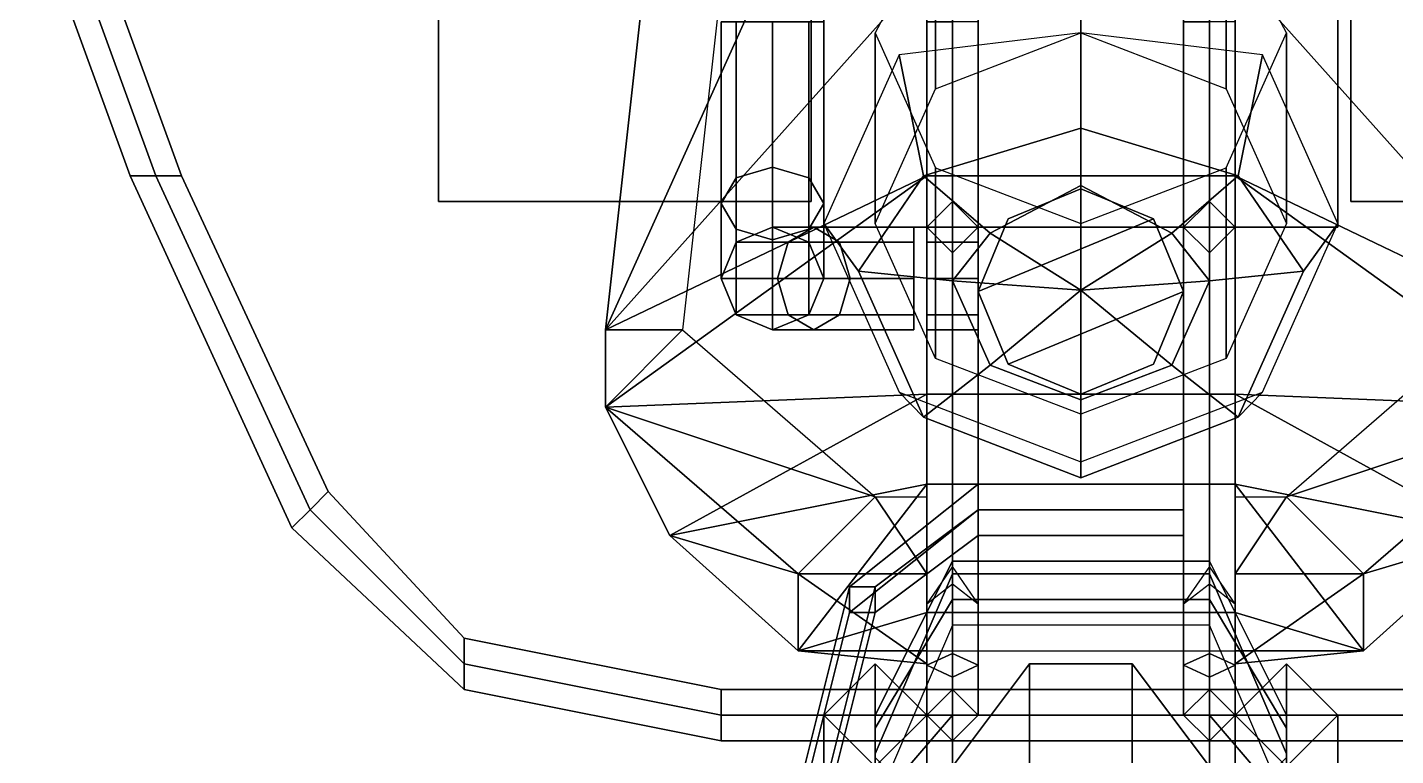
# Model space of a CAD drawing. Header units: millimetres. Extents: x -0.4 to 1.4, y -1.1 to 10.8.
# Drawn here: x -0.41 to 0.122, y -0.426 to -0.142 of the extents above; entities that cross this region are included whole.
import ezdxf

# ---------------------------------------------------------------- set-up
doc = ezdxf.new("R2010")
doc.units = ezdxf.units.MM
doc.layers.add('chain', color=3, linetype='Continuous')
doc.layers.add('wheels', color=2, linetype='Continuous')

msp = doc.modelspace()

# ---------------------------------------------------------------- linework, layer by layer
for points in [[(-0.05, 0.22, 0.62), (-0.06, 0.22, 0.61), (-0.06, -0.39059, 0.86363), (-0.05, -0.39524, 0.87556)], [(-0.06, 0.22, 0.61), (-0.05, 0.22, 0.6), (-0.05, -0.38593, 0.85169), (-0.06, -0.39059, 0.86363)], [(-0.05, 0.17185, 0.62), (-0.06, 0.22, 0.61), (-0.06, -0.36667, 0.61), (-0.05, -0.35892, 0.62)], [(-0.06, 0.22, 0.61), (-0.05, 0.22, 0.6), (-0.05, -0.35215, 0.6), (-0.06, -0.36667, 0.61)], [(-0.04, 0.22, 0.61), (-0.05, 0.22, 0.62), (-0.05, -0.39524, 0.87556), (-0.04, -0.39059, 0.86363)], [(-0.05, 0.22, 0.6), (-0.04, 0.22, 0.61), (-0.04, -0.39059, 0.86363), (-0.05, -0.38593, 0.85169)], [(-0.04, 0.22, 0.61), (-0.05, 0.17185, 0.62), (-0.05, -0.35892, 0.62), (-0.04, -0.36667, 0.61)], [(-0.05, 0.22, 0.6), (-0.04, 0.22, 0.61), (-0.04, -0.36667, 0.61), (-0.05, -0.35215, 0.6)], [(0.05, 0.22, 0.62), (0.04, 0.22, 0.61), (0.04, -0.39059, 0.86363), (0.05, -0.39524, 0.87556)], [(0.04, 0.22, 0.61), (0.05, 0.22, 0.6), (0.05, -0.38593, 0.85169), (0.04, -0.39059, 0.86363)], [(0.05, 0.17185, 0.62), (0.04, 0.22, 0.61), (0.04, -0.36667, 0.61), (0.05, -0.35892, 0.62)], [(0.04, 0.22, 0.61), (0.05, 0.22, 0.6), (0.05, -0.35215, 0.6), (0.04, -0.36667, 0.61)], [(0.06, 0.22, 0.61), (0.05, 0.22, 0.62), (0.05, -0.39524, 0.87556), (0.06, -0.39059, 0.86363)], [(0.05, 0.22, 0.6), (0.06, 0.22, 0.61), (0.06, -0.39059, 0.86363), (0.05, -0.38593, 0.85169)], [(0.06, 0.22, 0.61), (0.05, 0.17185, 0.62), (0.05, -0.35892, 0.62), (0.06, -0.36667, 0.61)], [(0.05, 0.22, 0.6), (0.06, 0.22, 0.61), (0.06, -0.36667, 0.61), (0.05, -0.35215, 0.6)], [(-0.1, 0.18, 0.25), (-0.1, -0.22, 0.18), (-0.1, 0.05, 0.31), (-0.1, 0.14, 0.31)], [(-0.1, 0.18, 0.25), (-0.1, 0.05, 0.14), (-0.1, -0.22, 0.18), (-0.1, 0.18, 0.25)], [(0.1, 0.05, 0.31), (0.1, -0.22, 0.18), (0.1, 0.18, 0.25), (0.1, 0.14, 0.31)], [(0.1, -0.22, 0.18), (0.1, 0.05, 0.14), (0.1, 0.18, 0.25)], [(-0.1, 0.05, 0.14), (0.1, 0.05, 0.14), (0.1, -0.22, 0.18), (-0.1, -0.22, 0.18)], [(-0.1, -0.22, 0.18), (-0.1, -0.22, 0.32), (-0.1, -0.1, 0.37), (-0.1, 0.05, 0.31)], [(0.1, -0.1, 0.37), (0.1, -0.22, 0.32), (0.1, -0.22, 0.18), (0.1, 0.05, 0.31)], [(-0.25, 0.015, 0.145), (-0.25, -0.21, 0.17), (-0.25, -0.21, 0.18), (-0.25, 0.015, 0.155)], [(-0.105, 0.015, 0.145), (-0.105, -0.21, 0.17), (-0.25, -0.21, 0.17), (-0.25, 0.015, 0.145)], [(-0.25, 0.015, 0.155), (-0.25, -0.21, 0.18), (-0.105, -0.21, 0.18), (-0.105, 0.015, 0.155)], [(-0.105, -0.21, 0.18), (-0.105, -0.21, 0.17), (-0.105, 0.015, 0.145), (-0.105, 0.015, 0.155)], [(0.105, 0.015, 0.155), (0.105, -0.21, 0.18), (0.25, -0.21, 0.18), (0.25, 0.015, 0.155)], [(0.25, 0.015, 0.145), (0.25, -0.21, 0.17), (0.105, -0.21, 0.17), (0.105, 0.015, 0.145)], [(0.105, 0.015, 0.145), (0.105, -0.21, 0.17), (0.105, -0.21, 0.18), (0.105, 0.015, 0.155)], [(-0.4, -0.09, 0.92), (-0.41, -0.09, 0.91), (-0.37, -0.2, 0.96), (-0.36, -0.2, 0.97)], [(-0.41, -0.09, 0.91), (-0.4, -0.09, 0.9), (-0.36, -0.2, 0.95), (-0.37, -0.2, 0.96)], [(-0.39, -0.09, 0.91), (-0.4, -0.09, 0.92), (-0.36, -0.2, 0.97), (-0.35, -0.2, 0.96)], [(-0.4, -0.09, 0.9), (-0.39, -0.09, 0.91), (-0.35, -0.2, 0.96), (-0.36, -0.2, 0.95)], [(-0.1, -0.22, 0.32), (0.1, -0.22, 0.32), (0.1, -0.1, 0.37), (-0.1, -0.1, 0.37)], [(-0.05657, -0.1, 0.36191), (-0.08, -0.14428, 0.32029), (-0.08, -0.21855, 0.50599), (-0.05657, -0.16603, 0.527)], [(0, -0.1, 0.42501), (-0.05657, -0.1, 0.36191), (-0.05657, -0.16603, 0.527), (0, -0.14427, 0.5357)], [(0.05657, -0.1, 0.36191), (0, -0.1, 0.42501), (0, -0.14427, 0.5357), (0.05657, -0.16603, 0.527)], [(0.08, -0.14428, 0.32029), (0.05657, -0.1, 0.36191), (0.05657, -0.16603, 0.527), (0.08, -0.21855, 0.50599)], [(-0.14, -0.21071, 0.15929), (-0.13414, -0.20071, 0.16929), (-0.13414, -0.14, 0.14414), (-0.14, -0.14, 0.13)], [(-0.13414, -0.22071, 0.14929), (-0.14, -0.21071, 0.15929), (-0.14, -0.14, 0.13), (-0.13414, -0.14, 0.11586)], [(-0.13414, -0.20071, 0.16929), (-0.12, -0.19657, 0.17343), (-0.12, -0.14, 0.15), (-0.13414, -0.14, 0.14414)], [(-0.12, -0.22485, 0.14515), (-0.13414, -0.22071, 0.14929), (-0.13414, -0.14, 0.11586), (-0.12, -0.14, 0.11)], [(-0.12, -0.19657, 0.17343), (-0.10586, -0.20071, 0.16929), (-0.10586, -0.14, 0.14414), (-0.12, -0.14, 0.15)], [(-0.10586, -0.22071, 0.14929), (-0.12, -0.22485, 0.14515), (-0.12, -0.14, 0.11), (-0.10586, -0.14, 0.11586)], [(-0.10586, -0.20071, 0.16929), (-0.1, -0.21071, 0.15929), (-0.1, -0.14, 0.13), (-0.10586, -0.14, 0.14414)], [(-0.1, -0.21071, 0.15929), (-0.10586, -0.22071, 0.14929), (-0.10586, -0.14, 0.11586), (-0.1, -0.14, 0.13)], [(-0.08, -0.14428, 0.32029), (-0.05657, -0.1968, 0.29928), (-0.05657, -0.27108, 0.48498), (-0.08, -0.21855, 0.50599)], [(0, -0.18141, 0.57469), (0, -0.14427, 0.5357), (-0.07071, -0.1529, 0.53225), (-0.06124, -0.19998, 0.56727)], [(0.06124, -0.19998, 0.56727), (0.07071, -0.1529, 0.53225), (0, -0.14427, 0.5357), (0, -0.18141, 0.57469)], [(0.05657, -0.1968, 0.29928), (0.08, -0.14428, 0.32029), (0.08, -0.21855, 0.50599), (0.05657, -0.27108, 0.48498)], [(-0.06124, -0.19998, 0.56727), (-0.07071, -0.1529, 0.53225), (-0.1, -0.21855, 0.50599), (-0.0866, -0.23712, 0.55241)], [(0.0866, -0.23712, 0.55241), (0.1, -0.21855, 0.50599), (0.07071, -0.1529, 0.53225), (0.06124, -0.19998, 0.56727)], [(0, -0.2037, 0.57655), (0, -0.18141, 0.57469), (-0.06124, -0.19998, 0.56727), (-0.03536, -0.22226, 0.56912)], [(0.03536, -0.22226, 0.56912), (0.06124, -0.19998, 0.56727), (0, -0.18141, 0.57469), (0, -0.2037, 0.57655)], [(-0.13414, -0.22586, 0.23), (-0.12, -0.22, 0.23), (-0.12, -0.19657, 0.17343), (-0.13414, -0.20071, 0.16929)], [(-0.12, -0.22, 0.23), (-0.10586, -0.22586, 0.23), (-0.10586, -0.20071, 0.16929), (-0.12, -0.19657, 0.17343)], [(-0.05657, -0.1968, 0.29928), (0, -0.21856, 0.29058), (0, -0.29283, 0.47628), (-0.05657, -0.27108, 0.48498)], [(0, -0.21856, 0.29058), (0.05657, -0.1968, 0.29928), (0.05657, -0.27108, 0.48498), (0, -0.29283, 0.47628)], [(-0.36, -0.2, 0.97), (-0.37, -0.2, 0.96), (-0.30707, -0.33707, 1.01), (-0.3, -0.33, 1.02)], [(-0.37, -0.2, 0.96), (-0.36, -0.2, 0.95), (-0.3, -0.33, 1), (-0.30707, -0.33707, 1.01)], [(-0.35, -0.2, 0.96), (-0.36, -0.2, 0.97), (-0.3, -0.33, 1.02), (-0.29293, -0.32293, 1.01)], [(-0.36, -0.2, 0.95), (-0.35, -0.2, 0.96), (-0.29293, -0.32293, 1.01), (-0.3, -0.33, 1)], [(-0.14, -0.24, 0.23), (-0.13414, -0.22586, 0.23), (-0.13414, -0.20071, 0.16929), (-0.14, -0.21071, 0.15929)], [(-0.10586, -0.22586, 0.23), (-0.1, -0.24, 0.23), (-0.1, -0.21071, 0.15929), (-0.10586, -0.20071, 0.16929)], [(-0.03536, -0.22226, 0.56912), (-0.06124, -0.19998, 0.56727), (-0.0866, -0.23712, 0.55241), (-0.05, -0.24083, 0.5617)], [(0.05, -0.24083, 0.5617), (0.0866, -0.23712, 0.55241), (0.06124, -0.19998, 0.56727), (0.03536, -0.22226, 0.56912)], [(0, -0.24455, 0.57098), (0, -0.2037, 0.57655), (-0.03536, -0.22226, 0.56912), (0, -0.24455, 0.57098)], [(0, -0.24455, 0.57098), (0.03536, -0.22226, 0.56912), (0, -0.2037, 0.57655), (0, -0.24455, 0.57098)], [(-0.25, -0.21, 0.18), (-0.25, -0.21, 0.17), (-0.105, -0.21, 0.17), (-0.105, -0.21, 0.18)], [(-0.13414, -0.25414, 0.23), (-0.14, -0.24, 0.23), (-0.14, -0.21071, 0.15929), (-0.13414, -0.22071, 0.14929)], [(-0.1, -0.24, 0.23), (-0.10586, -0.25414, 0.23), (-0.10586, -0.22071, 0.14929), (-0.1, -0.21071, 0.15929)], [(-0.05, -0.21, 0.18), (-0.06, -0.22, 0.17), (-0.06, -0.41, 0.74), (-0.05, -0.4, 0.74136)], [(-0.04, -0.22, 0.17), (-0.05, -0.21, 0.18), (-0.05, -0.4, 0.74136), (-0.04, -0.41, 0.74)], [(0.05, -0.21, 0.18), (0.04, -0.22, 0.17), (0.04, -0.41, 0.74), (0.05, -0.4, 0.74136)], [(0.06, -0.22, 0.17), (0.05, -0.21, 0.18), (0.05, -0.4, 0.74136), (0.06, -0.41, 0.74)], [(0.105, -0.21, 0.18), (0.105, -0.21, 0.17), (0.25, -0.21, 0.17), (0.25, -0.21, 0.18)], [(-0.12, -0.22, 0.23), (-0.13414, -0.22586, 0.23), (-0.13414, -0.22586, 0.39), (-0.12, -0.22, 0.39)], [(-0.12, -0.22, 0.39), (-0.13414, -0.22586, 0.39), (-0.11389, -0.22586, 0.43889), (-0.10389, -0.22, 0.42889)], [(-0.12, -0.26, 0.23), (-0.13414, -0.25414, 0.23), (-0.13414, -0.22071, 0.14929), (-0.12, -0.22485, 0.14515)], [(-0.10586, -0.22586, 0.23), (-0.12, -0.22, 0.23), (-0.12, -0.22, 0.39), (-0.10586, -0.22586, 0.39)], [(-0.10586, -0.22586, 0.39), (-0.12, -0.22, 0.39), (-0.10389, -0.22, 0.42889), (-0.09389, -0.22586, 0.41889)], [(-0.10586, -0.25414, 0.23), (-0.12, -0.26, 0.23), (-0.12, -0.22485, 0.14515), (-0.10586, -0.22071, 0.14929)], [(-0.10389, -0.22, 0.42889), (-0.11389, -0.22586, 0.43889), (-0.065, -0.22586, 0.45914), (-0.065, -0.22, 0.445)], [(-0.09389, -0.22586, 0.41889), (-0.10389, -0.22, 0.42889), (-0.065, -0.22, 0.445), (-0.065, -0.22586, 0.43086)], [(-0.0866, -0.23712, 0.55241), (-0.1, -0.21855, 0.50599), (-0.07071, -0.28421, 0.47973), (-0.06124, -0.29398, 0.52967)], [(-0.1, -0.22, 0.18), (0.1, -0.22, 0.18), (0.1, -0.22, 0.32), (-0.1, -0.22, 0.32)], [(-0.06, -0.22, 0.17), (-0.05, -0.23, 0.16), (-0.05, -0.42, 0.73864), (-0.06, -0.41, 0.74)], [(-0.04, -0.22586, 0.44914), (-0.04, -0.22, 0.435), (-0.06, -0.22, 0.435), (-0.06, -0.22586, 0.44914)], [(-0.04, -0.22, 0.435), (-0.04, -0.22586, 0.42086), (-0.06, -0.22586, 0.42086), (-0.06, -0.22, 0.435)], [(-0.05, -0.23, 0.16), (-0.04, -0.22, 0.17), (-0.04, -0.41, 0.74), (-0.05, -0.42, 0.73864)], [(0, -0.24455, 0.57098), (-0.03536, -0.22226, 0.56912), (-0.05, -0.24083, 0.5617), (0, -0.24455, 0.57098)], [(0, -0.24455, 0.57098), (0.05, -0.24083, 0.5617), (0.03536, -0.22226, 0.56912), (0, -0.24455, 0.57098)], [(0.04, -0.22, 0.17), (0.05, -0.23, 0.16), (0.05, -0.42, 0.73864), (0.04, -0.41, 0.74)], [(0.05, -0.23, 0.16), (0.06, -0.22, 0.17), (0.06, -0.41, 0.74), (0.05, -0.42, 0.73864)], [(0.06124, -0.29398, 0.52967), (0.07071, -0.28421, 0.47973), (0.1, -0.21855, 0.50599), (0.0866, -0.23712, 0.55241)], [(-0.13414, -0.22586, 0.23), (-0.14, -0.24, 0.23), (-0.14, -0.24, 0.39), (-0.13414, -0.22586, 0.39)], [(-0.13414, -0.22586, 0.39), (-0.14, -0.24, 0.39), (-0.11803, -0.24, 0.44303), (-0.11389, -0.22586, 0.43889)], [(-0.11389, -0.22586, 0.43889), (-0.11803, -0.24, 0.44303), (-0.065, -0.24, 0.465), (-0.065, -0.22586, 0.45914)], [(-0.1, -0.24, 0.23), (-0.10586, -0.22586, 0.23), (-0.10586, -0.22586, 0.39), (-0.1, -0.24, 0.39)], [(-0.1, -0.24, 0.39), (-0.10586, -0.22586, 0.39), (-0.09389, -0.22586, 0.41889), (-0.08975, -0.24, 0.41475)], [(-0.08975, -0.24, 0.41475), (-0.09389, -0.22586, 0.41889), (-0.065, -0.22586, 0.43086), (-0.065, -0.24, 0.425)], [(-0.04, -0.24, 0.455), (-0.04, -0.22586, 0.44914), (-0.06, -0.22586, 0.44914), (-0.06, -0.24, 0.455)], [(-0.04, -0.22586, 0.42086), (-0.04, -0.24, 0.415), (-0.06, -0.24, 0.415), (-0.06, -0.22586, 0.42086)], [(-0.05, -0.24083, 0.5617), (-0.0866, -0.23712, 0.55241), (-0.06124, -0.29398, 0.52967), (-0.03536, -0.27366, 0.54857)], [(0.03536, -0.27366, 0.54857), (0.06124, -0.29398, 0.52967), (0.0866, -0.23712, 0.55241), (0.05, -0.24083, 0.5617)], [(-0.14, -0.24, 0.23), (-0.13414, -0.25414, 0.23), (-0.13414, -0.25414, 0.39), (-0.14, -0.24, 0.39)], [(-0.14, -0.24, 0.39), (-0.13414, -0.25414, 0.39), (-0.11389, -0.25414, 0.43889), (-0.11803, -0.24, 0.44303)], [(-0.11803, -0.24, 0.44303), (-0.11389, -0.25414, 0.43889), (-0.065, -0.25414, 0.45914), (-0.065, -0.24, 0.465)], [(-0.10586, -0.25414, 0.23), (-0.1, -0.24, 0.23), (-0.1, -0.24, 0.39), (-0.10586, -0.25414, 0.39)], [(-0.10586, -0.25414, 0.39), (-0.1, -0.24, 0.39), (-0.08975, -0.24, 0.41475), (-0.09389, -0.25414, 0.41889)], [(-0.09389, -0.25414, 0.41889), (-0.08975, -0.24, 0.41475), (-0.065, -0.24, 0.425), (-0.065, -0.25414, 0.43086)], [(-0.04, -0.25414, 0.44914), (-0.04, -0.24, 0.455), (-0.06, -0.24, 0.455), (-0.06, -0.25414, 0.44914)], [(-0.04, -0.24, 0.415), (-0.04, -0.25414, 0.42086), (-0.06, -0.25414, 0.42086), (-0.06, -0.24, 0.415)], [(0, -0.24455, 0.57098), (-0.05, -0.24083, 0.5617), (-0.03536, -0.27366, 0.54857), (0, -0.24455, 0.57098)], [(0, -0.24455, 0.57098), (-0.03536, -0.27366, 0.54857), (0, -0.28726, 0.54313), (0, -0.24455, 0.57098)], [(0, -0.24455, 0.57098), (0.03536, -0.27366, 0.54857), (0.05, -0.24083, 0.5617), (0, -0.24455, 0.57098)], [(0, -0.24455, 0.57098), (0, -0.28726, 0.54313), (0.03536, -0.27366, 0.54857), (0, -0.24455, 0.57098)], [(-0.13414, -0.25414, 0.23), (-0.12, -0.26, 0.23), (-0.12, -0.26, 0.39), (-0.13414, -0.25414, 0.39)], [(-0.13414, -0.25414, 0.39), (-0.12, -0.26, 0.39), (-0.10389, -0.26, 0.42889), (-0.11389, -0.25414, 0.43889)], [(-0.12, -0.26, 0.23), (-0.10586, -0.25414, 0.23), (-0.10586, -0.25414, 0.39), (-0.12, -0.26, 0.39)], [(-0.12, -0.26, 0.39), (-0.10586, -0.25414, 0.39), (-0.09389, -0.25414, 0.41889), (-0.10389, -0.26, 0.42889)], [(-0.11389, -0.25414, 0.43889), (-0.10389, -0.26, 0.42889), (-0.065, -0.26, 0.445), (-0.065, -0.25414, 0.45914)], [(-0.10389, -0.26, 0.42889), (-0.09389, -0.25414, 0.41889), (-0.065, -0.25414, 0.43086), (-0.065, -0.26, 0.445)], [(-0.04, -0.26, 0.435), (-0.04, -0.25414, 0.44914), (-0.06, -0.25414, 0.44914), (-0.06, -0.26, 0.435)], [(-0.04, -0.25414, 0.42086), (-0.04, -0.26, 0.435), (-0.06, -0.26, 0.435), (-0.06, -0.25414, 0.42086)], [(-0.03536, -0.27366, 0.54857), (-0.06124, -0.29398, 0.52967), (0, -0.31753, 0.52025), (0, -0.28726, 0.54313)], [(0, -0.28726, 0.54313), (0, -0.31753, 0.52025), (0.06124, -0.29398, 0.52967), (0.03536, -0.27366, 0.54857)], [(-0.06124, -0.29398, 0.52967), (-0.07071, -0.28421, 0.47973), (0, -0.3114, 0.46885), (0, -0.31753, 0.52025)], [(0, -0.31753, 0.52025), (0, -0.3114, 0.46885), (0.07071, -0.28421, 0.47973), (0.06124, -0.29398, 0.52967)], [(-0.29293, -0.32293, 1.01), (-0.3, -0.33, 1.02), (-0.24, -0.39, 0.95), (-0.24, -0.38, 0.94)], [(-0.3, -0.33, 1), (-0.29293, -0.32293, 1.01), (-0.24, -0.38, 0.94), (-0.24, -0.39, 0.93)], [(-0.04, -0.32, 0.145), (-0.09, -0.36, 0.16), (-0.08, -0.36, 0.16), (-0.04, -0.33, 0.145)], [(-0.04, -0.33, 0.135), (-0.09, -0.37, 0.15), (-0.09, -0.36, 0.16), (-0.04, -0.32, 0.145)], [(0.04, -0.33, 0.135), (-0.04, -0.33, 0.135), (-0.04, -0.32, 0.145), (0.04, -0.32, 0.145)], [(0.04, -0.32, 0.145), (-0.04, -0.32, 0.145), (-0.04, -0.33, 0.145), (0.04, -0.33, 0.145)], [(-0.3, -0.33, 1.02), (-0.30707, -0.33707, 1.01), (-0.24, -0.4, 0.94), (-0.24, -0.39, 0.95)], [(-0.30707, -0.33707, 1.01), (-0.3, -0.33, 1), (-0.24, -0.39, 0.93), (-0.24, -0.4, 0.94)], [(-0.04, -0.34, 0.135), (-0.08, -0.37, 0.15), (-0.09, -0.37, 0.15), (-0.04, -0.33, 0.135)], [(-0.04, -0.33, 0.145), (-0.08, -0.36, 0.16), (-0.08, -0.37, 0.15), (-0.04, -0.34, 0.135)], [(0.04, -0.34, 0.135), (-0.04, -0.34, 0.135), (-0.04, -0.33, 0.135), (0.04, -0.33, 0.135)], [(0.04, -0.33, 0.145), (-0.04, -0.33, 0.145), (-0.04, -0.34, 0.135), (0.04, -0.34, 0.135)], [(-0.05, -0.365, 0.445), (-0.05, -0.35, 0.355), (-0.08, -0.41, 0.405), (-0.08, -0.415, 0.445)], [(-0.05, -0.35, 0.355), (-0.05, -0.35, 0.295), (-0.08, -0.41, 0.33), (-0.08, -0.41, 0.405)], [(-0.05, -0.35, 0.295), (-0.05, -0.355, 0.235), (-0.08, -0.425, 0.27), (-0.08, -0.41, 0.33)], [(-0.05, -0.35, 0.355), (-0.05, -0.365, 0.445), (0.05, -0.365, 0.445), (0.05, -0.35, 0.355)], [(-0.05, -0.35, 0.295), (-0.05, -0.35, 0.355), (0.05, -0.35, 0.355), (0.05, -0.35, 0.295)], [(-0.05, -0.355, 0.235), (-0.05, -0.35, 0.295), (0.05, -0.35, 0.295), (0.05, -0.355, 0.235)], [(0.05, -0.35, 0.355), (0.05, -0.365, 0.445), (0.08, -0.415, 0.445), (0.08, -0.41, 0.405)], [(0.05, -0.35, 0.295), (0.05, -0.35, 0.355), (0.08, -0.41, 0.405), (0.08, -0.41, 0.33)], [(0.05, -0.355, 0.235), (0.05, -0.35, 0.295), (0.08, -0.41, 0.33), (0.08, -0.425, 0.27)], [(-0.05, -0.355, 0.235), (-0.05, -0.375, 0.18), (-0.08, -0.445, 0.225), (-0.08, -0.425, 0.27)], [(-0.05, -0.375, 0.18), (-0.05, -0.355, 0.235), (0.05, -0.355, 0.235), (0.05, -0.375, 0.18)], [(0.05, -0.375, 0.18), (0.05, -0.355, 0.235), (0.08, -0.425, 0.27), (0.08, -0.445, 0.225)], [(-0.09, -0.36, 0.16), (-0.11, -0.44, 0.205), (-0.1, -0.44, 0.205), (-0.08, -0.36, 0.16)], [(-0.09, -0.37, 0.15), (-0.11, -0.45, 0.195), (-0.11, -0.44, 0.205), (-0.09, -0.36, 0.16)], [(-0.08, -0.36, 0.16), (-0.1, -0.44, 0.205), (-0.1, -0.45, 0.195), (-0.08, -0.37, 0.15)], [(-0.05, -0.41, 0.525), (-0.05, -0.365, 0.445), (-0.08, -0.415, 0.445), (-0.08, -0.445, 0.515)], [(-0.05, -0.365, 0.445), (-0.05, -0.41, 0.525), (0.05, -0.41, 0.525), (0.05, -0.365, 0.445)], [(0.05, -0.365, 0.445), (0.05, -0.41, 0.525), (0.08, -0.445, 0.515), (0.08, -0.415, 0.445)], [(-0.08, -0.37, 0.15), (-0.1, -0.45, 0.195), (-0.11, -0.45, 0.195), (-0.09, -0.37, 0.15)], [(-0.24, -0.38, 0.94), (-0.24, -0.39, 0.95), (-0.14, -0.41, 0.92), (-0.14, -0.4, 0.91)], [(-0.24, -0.39, 0.93), (-0.24, -0.38, 0.94), (-0.14, -0.4, 0.91), (-0.14, -0.41, 0.9)], [(-0.05, -0.4, 0.82732), (-0.06, -0.41, 0.83), (-0.06, -0.39059, 0.86363), (-0.05, -0.38593, 0.85169)], [(-0.04, -0.41, 0.83), (-0.05, -0.4, 0.82732), (-0.05, -0.38593, 0.85169), (-0.04, -0.39059, 0.86363)], [(0.05, -0.4, 0.82732), (0.04, -0.41, 0.83), (0.04, -0.39059, 0.86363), (0.05, -0.38593, 0.85169)], [(0.06, -0.41, 0.83), (0.05, -0.4, 0.82732), (0.05, -0.38593, 0.85169), (0.06, -0.39059, 0.86363)], [(-0.24, -0.39, 0.95), (-0.24, -0.4, 0.94), (-0.14, -0.42, 0.91), (-0.14, -0.41, 0.92)], [(-0.24, -0.4, 0.94), (-0.24, -0.39, 0.93), (-0.14, -0.41, 0.9), (-0.14, -0.42, 0.91)], [(-0.08, -0.44, 0.79), (-0.1, -0.46, 0.79), (-0.1, -0.41, 0.92), (-0.08, -0.39, 0.92)], [(-0.1, -0.41, 0.92), (-0.08, -0.43, 0.92), (-0.06, -0.41, 0.92), (-0.08, -0.39, 0.92)], [(-0.06, -0.44654, 0.825), (-0.08, -0.42654, 0.825), (-0.08, -0.39, 0.92), (-0.06, -0.41, 0.92)], [(-0.06, -0.41, 0.83), (-0.05, -0.42, 0.83268), (-0.05, -0.39524, 0.87556), (-0.06, -0.39059, 0.86363)], [(-0.05, -0.42, 0.83268), (-0.04, -0.41, 0.83), (-0.04, -0.39059, 0.86363), (-0.05, -0.39524, 0.87556)], [(0.04, -0.41, 0.83), (0.05, -0.42, 0.83268), (0.05, -0.39524, 0.87556), (0.04, -0.39059, 0.86363)], [(0.05, -0.42, 0.83268), (0.06, -0.41, 0.83), (0.06, -0.39059, 0.86363), (0.05, -0.39524, 0.87556)], [(0.08, -0.42654, 0.825), (0.06, -0.44654, 0.825), (0.06, -0.41, 0.92), (0.08, -0.39, 0.92)], [(0.06, -0.41, 0.92), (0.08, -0.43, 0.92), (0.1, -0.41, 0.92), (0.08, -0.39, 0.92)], [(0.1, -0.46, 0.79), (0.08, -0.44, 0.79), (0.08, -0.39, 0.92), (0.1, -0.41, 0.92)], [(-0.14, -0.4, 0.91), (-0.14, -0.41, 0.92), (0.14, -0.41, 0.92), (0.14, -0.4, 0.91)], [(-0.14, -0.41, 0.9), (-0.14, -0.4, 0.91), (0.14, -0.4, 0.91), (0.14, -0.41, 0.9)], [(-0.05, -0.4, 0.74136), (-0.06, -0.41, 0.74), (-0.06, -0.41, 0.83), (-0.05, -0.4, 0.82732)], [(-0.04, -0.41, 0.74), (-0.05, -0.4, 0.74136), (-0.05, -0.4, 0.82732), (-0.04, -0.41, 0.83)], [(0.05, -0.4, 0.74136), (0.04, -0.41, 0.74), (0.04, -0.41, 0.83), (0.05, -0.4, 0.82732)], [(0.06, -0.41, 0.74), (0.05, -0.4, 0.74136), (0.05, -0.4, 0.82732), (0.06, -0.41, 0.83)], [(-0.14, -0.41, 0.92), (-0.14, -0.42, 0.91), (0.14, -0.42, 0.91), (0.14, -0.41, 0.92)], [(-0.14, -0.42, 0.91), (-0.14, -0.41, 0.9), (0.14, -0.41, 0.9), (0.14, -0.42, 0.91)], [(-0.1, -0.46, 0.79), (-0.08, -0.48, 0.79), (-0.08, -0.43, 0.92), (-0.1, -0.41, 0.92)], [(-0.08, -0.46654, 0.825), (-0.06, -0.44654, 0.825), (-0.06, -0.41, 0.92), (-0.08, -0.43, 0.92)], [(-0.05, -0.49, 0.61), (-0.05, -0.41, 0.525), (-0.08, -0.445, 0.515), (-0.08, -0.51, 0.59)], [(-0.06, -0.41, 0.74), (-0.05, -0.42, 0.73864), (-0.05, -0.42, 0.83268), (-0.06, -0.41, 0.83)], [(-0.05, -0.42, 0.73864), (-0.04, -0.41, 0.74), (-0.04, -0.41, 0.83), (-0.05, -0.42, 0.83268)], [(-0.05, -0.41, 0.525), (-0.05, -0.49, 0.61), (0.05, -0.49, 0.61), (0.05, -0.41, 0.525)], [(0.04, -0.41, 0.74), (0.05, -0.42, 0.73864), (0.05, -0.42, 0.83268), (0.04, -0.41, 0.83)], [(0.05, -0.42, 0.73864), (0.06, -0.41, 0.74), (0.06, -0.41, 0.83), (0.05, -0.42, 0.83268)], [(0.05, -0.41, 0.525), (0.05, -0.49, 0.61), (0.08, -0.51, 0.59), (0.08, -0.445, 0.515)], [(0.06, -0.44654, 0.825), (0.08, -0.46654, 0.825), (0.08, -0.43, 0.92), (0.06, -0.41, 0.92)], [(0.08, -0.48, 0.79), (0.1, -0.46, 0.79), (0.1, -0.41, 0.92), (0.08, -0.43, 0.92)]]:
    msp.add_3dface(points)
at = {"layer": 'chain'}
for points in [[(-0.06, 0.18, 0.625), (-0.06, 0.2, 0.65), (-0.06, -0.295, 0.84)], [(0.06, -0.295, 0.84), (0.06, -0.295, 0.84), (0.06, 0.2, 0.65), (0.06, 0.18, 0.625)], [(-0.06, -0.325, 0.625), (-0.06, 0.18, 0.625), (-0.06, -0.39, 0.745), (-0.06, -0.355, 0.65)], [(-0.06, 0.18, 0.625), (-0.06, -0.295, 0.84), (-0.06, -0.37, 0.875), (-0.06, -0.39, 0.745)], [(0.06, -0.355, 0.65), (0.06, -0.39, 0.745), (0.06, 0.18, 0.625), (0.06, -0.325, 0.625)], [(0.06, -0.39, 0.745), (0.06, -0.37, 0.875), (0.06, -0.295, 0.84), (0.06, 0.18, 0.625)], [(-0.185, -0.26, 0.84), (-0.095, -0.06, 0.84), (-0.155, 0.01, 0.65), (-0.185, -0.26, 0.65)], [(-0.185, -0.26, 0.65), (-0.155, 0.01, 0.65), (-0.125, 0.01, 0.625), (-0.155, -0.26, 0.625)], [(0.185, -0.26, 0.65), (0.155, 0.01, 0.65), (0.095, -0.06, 0.84), (0.185, -0.26, 0.84)], [(-0.185, -0.26, 0.84), (-0.06, -0.12, 0.88), (-0.095, -0.06, 0.84)], [(0.06, -0.12, 0.88), (0.185, -0.26, 0.84), (0.095, -0.06, 0.84)], [(-0.185, -0.26, 0.84), (-0.06, -0.2, 0.91), (-0.06, -0.12, 0.88)], [(0.06, -0.2, 0.91), (0.06, -0.12, 0.88), (-0.06, -0.12, 0.88), (-0.06, -0.2, 0.91)], [(0.06, -0.2, 0.91), (0.185, -0.26, 0.84), (0.06, -0.12, 0.88)], [(-0.06, -0.2, 0.91), (-0.185, -0.29, 0.84), (-0.06, -0.285, 0.91)], [(-0.185, -0.26, 0.84), (-0.185, -0.29, 0.84), (-0.06, -0.2, 0.91)], [(0.06, -0.285, 0.91), (0.06, -0.2, 0.91), (-0.06, -0.2, 0.91), (-0.06, -0.285, 0.91)], [(0.06, -0.285, 0.91), (0.185, -0.29, 0.84), (0.06, -0.2, 0.91)], [(0.185, -0.29, 0.84), (0.185, -0.26, 0.84), (0.06, -0.2, 0.91)], [(0, -0.205, 0.92), (-0.02828, -0.21672, 0.92), (-0.04, -0.245, 0.92), (0.02828, -0.21672, 0.92)], [(0, -0.205, 0.91), (-0.02828, -0.21672, 0.91), (-0.02828, -0.21672, 0.92), (0, -0.205, 0.92)], [(0.02828, -0.21672, 0.91), (0, -0.205, 0.91), (0, -0.205, 0.92), (0.02828, -0.21672, 0.92)], [(-0.02828, -0.21672, 0.91), (-0.04, -0.245, 0.91), (-0.04, -0.245, 0.92), (-0.02828, -0.21672, 0.92)], [(0.02828, -0.21672, 0.92), (-0.04, -0.245, 0.92), (-0.02828, -0.27328, 0.92), (0.04, -0.245, 0.92)], [(0.04, -0.245, 0.91), (0.02828, -0.21672, 0.91), (0.02828, -0.21672, 0.92), (0.04, -0.245, 0.92)], [(-0.04, -0.245, 0.91), (-0.02828, -0.27328, 0.91), (-0.02828, -0.27328, 0.92), (-0.04, -0.245, 0.92)], [(0.04, -0.245, 0.92), (-0.02828, -0.27328, 0.92), (0, -0.285, 0.92), (0.02828, -0.27328, 0.92)], [(0.02828, -0.27328, 0.91), (0.04, -0.245, 0.91), (0.04, -0.245, 0.92), (0.02828, -0.27328, 0.92)], [(-0.185, -0.29, 0.84), (-0.185, -0.26, 0.84), (-0.185, -0.26, 0.65), (-0.185, -0.29, 0.65)], [(-0.08, -0.325, 0.625), (-0.185, -0.29, 0.65), (-0.155, -0.26, 0.625)], [(-0.185, -0.29, 0.65), (-0.185, -0.26, 0.65), (-0.155, -0.26, 0.625)], [(0.155, -0.26, 0.625), (0.185, -0.29, 0.65), (0.08, -0.325, 0.625)], [(-0.02828, -0.27328, 0.91), (0, -0.285, 0.91), (0, -0.285, 0.92), (-0.02828, -0.27328, 0.92)], [(0, -0.285, 0.91), (0.02828, -0.27328, 0.91), (0.02828, -0.27328, 0.92), (0, -0.285, 0.92)], [(-0.06, -0.285, 0.91), (-0.185, -0.29, 0.84), (-0.16, -0.34, 0.84)], [(-0.06, -0.32, 0.905), (-0.06, -0.285, 0.91), (-0.16, -0.34, 0.84)], [(0.06, -0.32, 0.905), (0.06, -0.285, 0.91), (-0.06, -0.285, 0.91), (-0.06, -0.32, 0.905)], [(0.06, -0.32, 0.905), (0.16, -0.34, 0.84), (0.06, -0.285, 0.91)], [(0.16, -0.34, 0.84), (0.185, -0.29, 0.84), (0.06, -0.285, 0.91)], [(-0.16, -0.34, 0.84), (-0.185, -0.29, 0.84), (-0.185, -0.29, 0.65)], [(-0.11, -0.355, 0.65), (-0.16, -0.34, 0.84), (-0.185, -0.29, 0.65)], [(-0.08, -0.325, 0.625), (-0.11, -0.355, 0.65), (-0.185, -0.29, 0.65)], [(0.185, -0.29, 0.65), (0.11, -0.355, 0.65), (0.08, -0.325, 0.625)], [(0.11, -0.355, 0.65), (0.185, -0.29, 0.65), (0.16, -0.34, 0.84)], [(-0.11, -0.385, 0.84), (-0.06, -0.32, 0.905), (-0.16, -0.34, 0.84)], [(-0.06, -0.37, 0.875), (-0.06, -0.32, 0.905), (-0.11, -0.385, 0.84)], [(0.06, -0.37, 0.875), (0.06, -0.32, 0.905), (-0.06, -0.32, 0.905), (-0.06, -0.37, 0.875)], [(0.06, -0.37, 0.875), (0.11, -0.385, 0.84), (0.06, -0.32, 0.905)], [(0.11, -0.385, 0.84), (0.16, -0.34, 0.84), (0.06, -0.32, 0.905)], [(-0.08, -0.325, 0.625), (-0.06, -0.355, 0.65), (-0.11, -0.355, 0.65)], [(-0.06, -0.325, 0.625), (-0.06, -0.355, 0.65), (-0.08, -0.325, 0.625)], [(0.11, -0.355, 0.65), (0.06, -0.355, 0.65), (0.08, -0.325, 0.625)], [(0.08, -0.325, 0.625), (0.06, -0.355, 0.65), (0.06, -0.325, 0.625)], [(-0.11, -0.385, 0.84), (-0.16, -0.34, 0.84), (-0.11, -0.355, 0.65)], [(0.11, -0.355, 0.65), (0.16, -0.34, 0.84), (0.11, -0.385, 0.84)], [(-0.06, -0.355, 0.65), (-0.06, -0.39, 0.745), (-0.11, -0.355, 0.65)], [(-0.06, -0.39, 0.745), (-0.11, -0.385, 0.84), (-0.11, -0.355, 0.65)], [(0.11, -0.355, 0.65), (0.06, -0.39, 0.745), (0.06, -0.355, 0.65)], [(0.11, -0.355, 0.65), (0.11, -0.385, 0.84), (0.06, -0.39, 0.745)], [(-0.06, -0.385, 0.84), (-0.06, -0.37, 0.875), (-0.11, -0.385, 0.84)], [(0.06, -0.385, 0.84), (0.06, -0.37, 0.875), (-0.06, -0.37, 0.875), (-0.06, -0.385, 0.84)], [(-0.06, -0.39, 0.745), (-0.06, -0.37, 0.875), (-0.06, -0.385, 0.84), (-0.06, -0.39, 0.82)], [(0.06, -0.385, 0.84), (0.11, -0.385, 0.84), (0.06, -0.37, 0.875)], [(0.06, -0.39, 0.82), (0.06, -0.385, 0.84), (0.06, -0.37, 0.875), (0.06, -0.39, 0.745)], [(-0.06, -0.39, 0.82), (-0.06, -0.385, 0.84), (-0.11, -0.385, 0.84)], [(-0.06, -0.39, 0.745), (-0.06, -0.39, 0.82), (-0.11, -0.385, 0.84)], [(0.06, -0.39, 0.745), (0.11, -0.385, 0.84), (0.06, -0.39, 0.82)], [(0.06, -0.39, 0.82), (0.11, -0.385, 0.84), (0.06, -0.385, 0.84)]]:
    msp.add_3dface(points, dxfattribs=at)
at = {"layer": 'wheels'}
for points in [[(-0.02, -0.45493, 0.53985), (-0.02, -0.39, 0.34), (-0.05, -0.43, 0.34), (-0.05, -0.48729, 0.51634)], [(-0.02, -0.39, 0.34), (-0.02, -0.45493, 0.14015), (-0.05, -0.48729, 0.16366), (-0.05, -0.43, 0.34)], [(0.02, -0.45493, 0.53985), (0.02, -0.39, 0.34), (-0.02, -0.39, 0.34), (-0.02, -0.45493, 0.53985)], [(0.02, -0.39, 0.34), (0.02, -0.45493, 0.14015), (-0.02, -0.45493, 0.14015), (-0.02, -0.39, 0.34)], [(0.02, -0.39, 0.34), (0.02, -0.45493, 0.53985), (0.05, -0.48729, 0.51634), (0.05, -0.43, 0.34)], [(0.02, -0.45493, 0.14015), (0.02, -0.39, 0.34), (0.05, -0.43, 0.34), (0.05, -0.48729, 0.16366)]]:
    msp.add_3dface(points, dxfattribs=at)

# ---------------------------------------------------------------- meshes
mesh = msp.add_polymesh((2, 4), dxfattribs=dict(n_close=True))
for k, corner in enumerate([(-0.04, -0.14, 0.14), (-0.05, -0.14, 0.15), (-0.06, -0.14, 0.14), (-0.05, -0.14, 0.13), (-0.04, -0.22, 0.17), (-0.05, -0.21, 0.18), (-0.06, -0.22, 0.17), (-0.05, -0.23, 0.16)]):
    mesh.set_mesh_vertex(divmod(k, 4), corner)
mesh = msp.add_polymesh((2, 4), dxfattribs=dict(n_close=True))
for k, corner in enumerate([(0.06, -0.14, 0.14), (0.05, -0.14, 0.15), (0.04, -0.14, 0.14), (0.05, -0.14, 0.13), (0.06, -0.22, 0.17), (0.05, -0.21, 0.18), (0.04, -0.22, 0.17), (0.05, -0.23, 0.16)]):
    mesh.set_mesh_vertex(divmod(k, 4), corner)

doc.saveas('drawing.dxf')
